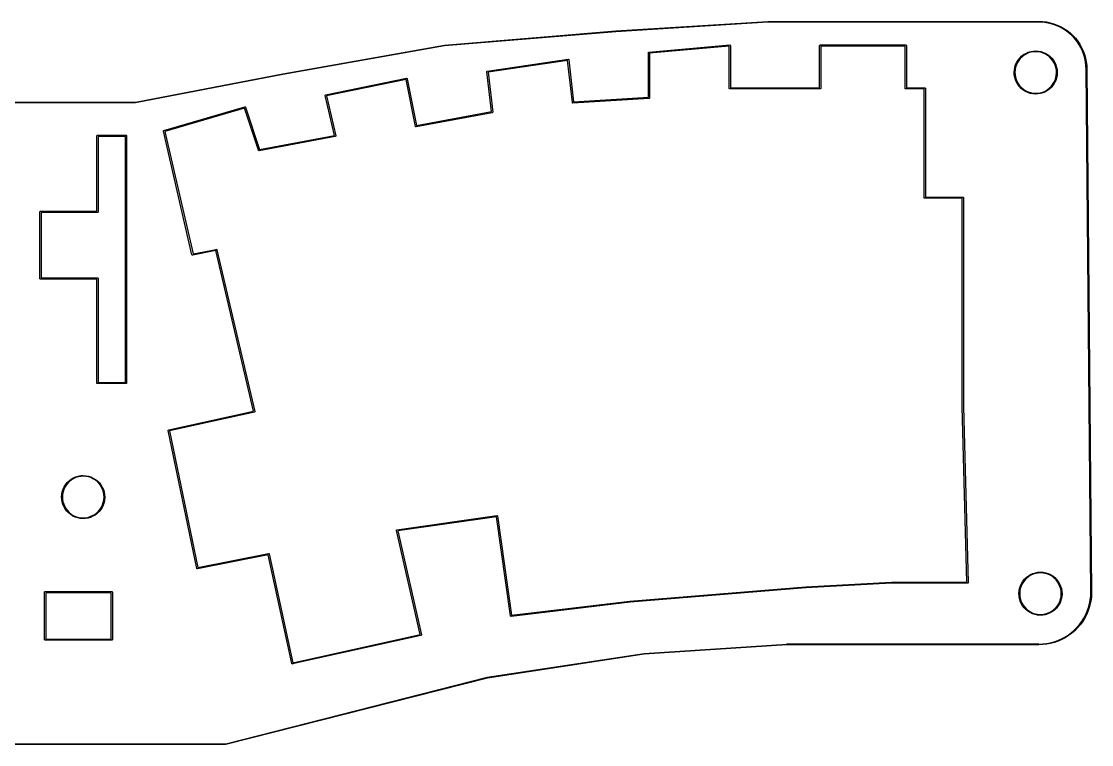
# Model space of a CAD drawing. Extents: x 11 to 266, y -108 to -18.
# Drawn here: x 131.6 to 265.6, y -108.4 to -17.8 of the extents above; entities that cross this region are included whole.
import ezdxf

# ---------------------------------------------------------------- set-up
doc = ezdxf.new("R2010")
doc.units = 0
doc.layers.add('BLACK', color=7, linetype='CONTINUOUS')

msp = doc.modelspace()

# ---------------------------------------------------------------- linework, layer by layer
at = {"layer": 'BLACK', "linetype": 'CONTINUOUS'}
for p, q in [((205.975, -19.0001), (225.025, -17.8095)), ((225.03, -17.9094), (205.982, -19.0999)), ((225.025, -17.8095), (225.027, -17.81)), ((225.027, -17.81), (225.028, -17.8094)), ((225.028, -17.8094), (258.961, -17.8094)), ((258.961, -17.9094), (225.03, -17.9094)), ((258.961, -17.8094), (259.432, -17.8279)), ((258.971, -17.9052), (258.961, -17.9094)), ((259.425, -17.923), (258.971, -17.9052)), ((259.885, -17.9776), (259.425, -17.923)), ((259.432, -17.8279), (259.9, -17.8833)), ((260.34, -18.0681), (259.885, -17.9776)), ((259.9, -17.8833), (260.363, -17.9752)), ((260.787, -18.194), (260.34, -18.0681)), ((260.363, -17.9752), (260.816, -18.1032)), ((261.222, -18.3545), (260.787, -18.194)), ((260.816, -18.1032), (261.258, -18.2663)), ((261.643, -18.5487), (261.222, -18.3545)), ((261.258, -18.2663), (261.687, -18.4637)), ((262.048, -18.7754), (261.643, -18.5487)), ((261.687, -18.4637), (262.098, -18.694)), ((262.098, -18.694), (262.49, -18.9559)), ((184.543, -20.7861), (205.974, -19.0002)), ((205.982, -19.0999), (184.553, -20.8856)), ((205.974, -19.0002), (205.975, -19.0004)), ((205.975, -19.0004), (205.975, -19.0001)), ((262.434, -19.0331), (262.048, -18.7754)), ((262.798, -19.3203), (262.434, -19.0331)), ((262.49, -18.9559), (262.86, -19.2477)), ((263.139, -19.6351), (262.798, -19.3203)), ((262.86, -19.2477), (263.206, -19.5677)), ((263.453, -19.9758), (263.139, -19.6351)), ((263.206, -19.5677), (263.526, -19.9138)), ((263.741, -20.3401), (263.453, -19.9758)), ((263.526, -19.9138), (263.818, -20.284)), ((164.298, -24.3586), (184.538, -20.7867)), ((184.553, -20.8856), (164.315, -24.457)), ((184.538, -20.7867), (184.541, -20.7872)), ((184.541, -20.7872), (184.543, -20.7861)), ((210.139, -21.6542), (220.259, -20.7612)), ((220.191, -20.9179), (210.22, -21.7976)), ((220.191, -26.1938), (220.191, -20.9179)), ((220.259, -20.7612), (220.276, -20.7627)), ((220.276, -20.7627), (220.279, -20.7621)), ((220.279, -20.7621), (220.281, -20.7631)), ((220.281, -20.7631), (220.285, -20.7635)), ((220.285, -20.7635), (220.304, -20.7764)), ((220.304, -20.7764), (220.323, -20.7877)), ((220.323, -20.7877), (220.324, -20.7909)), ((220.324, -20.7909), (220.327, -20.7929)), ((220.327, -20.7929), (220.333, -20.8147)), ((220.333, -20.8147), (220.341, -20.836)), ((220.341, -20.836), (220.341, -26.1188)), ((231.502, -20.836), (231.503, -20.8262)), ((231.502, -26.1188), (231.502, -20.836)), ((231.503, -20.8229), (231.505, -20.82)), ((231.503, -20.8262), (231.503, -20.8229)), ((231.505, -20.82), (231.506, -20.8103)), ((231.506, -20.8103), (231.519, -20.7954)), ((231.519, -20.7954), (231.529, -20.7785)), ((231.529, -20.7785), (231.535, -20.7762)), ((231.535, -20.7762), (231.539, -20.771)), ((231.539, -20.771), (231.558, -20.7676)), ((231.558, -20.7676), (231.577, -20.761)), ((231.577, -20.761), (242.292, -20.761)), ((231.652, -20.911), (231.652, -26.1938)), ((242.217, -20.911), (231.652, -20.911)), ((242.217, -26.1938), (242.217, -20.911)), ((242.292, -20.761), (242.302, -20.7627)), ((242.302, -20.7627), (242.305, -20.7621)), ((242.305, -20.7621), (242.308, -20.7638)), ((242.308, -20.7638), (242.318, -20.7655)), ((242.318, -20.7655), (242.333, -20.778)), ((242.333, -20.778), (242.35, -20.7877)), ((242.35, -20.7877), (242.352, -20.7941)), ((242.352, -20.7941), (242.357, -20.7985)), ((242.357, -20.7985), (242.361, -20.8176)), ((242.361, -20.8176), (242.367, -20.836)), ((242.367, -20.836), (242.367, -26.1188)), ((263.998, -20.7258), (263.741, -20.3401)), ((263.818, -20.284), (264.08, -20.6759)), ((264.225, -21.1305), (263.998, -20.7258)), ((264.08, -20.6759), (264.31, -21.0871)), ((264.419, -21.5517), (264.225, -21.1305)), ((264.31, -21.0871), (264.507, -21.5152)), ((189.894, -24.036), (200.014, -22.5477)), ((199.959, -22.7074), (189.988, -24.1738)), ((200.546, -27.988), (199.959, -22.7074)), ((200.014, -22.5477), (200.027, -22.548)), ((200.027, -22.548), (200.03, -22.547)), ((200.03, -22.547), (200.033, -22.5482)), ((200.033, -22.5482), (200.04, -22.5484)), ((200.04, -22.5484), (200.058, -22.5593)), ((200.058, -22.5593), (200.077, -22.5676)), ((200.077, -22.5676), (200.079, -22.5725)), ((200.079, -22.5725), (200.084, -22.5753)), ((200.084, -22.5753), (200.091, -22.595)), ((200.091, -22.595), (200.1, -22.6136)), ((200.1, -22.6136), (200.687, -27.9004)), ((210.07, -21.7289), (210.071, -21.7244)), ((210.07, -27.3139), (210.07, -21.7289)), ((210.071, -21.7224), (210.072, -21.7195)), ((210.071, -21.7244), (210.071, -21.7224)), ((210.072, -21.7195), (210.075, -21.7033)), ((210.075, -21.7033), (210.086, -21.6907)), ((210.086, -21.6907), (210.092, -21.6759)), ((210.092, -21.6759), (210.102, -21.6717)), ((210.102, -21.6717), (210.108, -21.664)), ((210.108, -21.664), (210.124, -21.6611)), ((210.124, -21.6611), (210.139, -21.6542)), ((210.22, -21.7976), (210.22, -27.3844)), ((256.185, -22.9336), (256.355, -22.657)), ((256.433, -22.7118), (256.269, -22.9786)), ((256.355, -22.657), (256.558, -22.4029)), ((256.628, -22.4666), (256.433, -22.7118)), ((256.558, -22.4029), (256.789, -22.1749)), ((256.852, -22.2467), (256.628, -22.4666)), ((256.789, -22.1749), (257.047, -21.9764)), ((257.1, -22.0552), (256.852, -22.2467)), ((257.047, -21.9764), (257.326, -21.8103)), ((257.369, -21.8949), (257.1, -22.0552)), ((257.326, -21.8103), (257.623, -21.6789)), ((257.656, -21.7681), (257.369, -21.8949)), ((257.623, -21.6789), (257.934, -21.5841)), ((257.956, -21.6767), (257.656, -21.7681)), ((257.934, -21.5841), (258.254, -21.5274)), ((258.265, -21.622), (257.956, -21.6767)), ((258.254, -21.5274), (258.578, -21.5096)), ((258.578, -21.6048), (258.265, -21.622)), ((258.578, -21.5096), (258.903, -21.5308)), ((258.891, -21.6253), (258.578, -21.6048)), ((259.199, -21.6832), (258.891, -21.6253)), ((258.903, -21.5308), (259.222, -21.5909)), ((259.498, -21.7778), (259.199, -21.6832)), ((259.222, -21.5909), (259.532, -21.6889)), ((259.783, -21.9075), (259.498, -21.7778)), ((259.532, -21.6889), (259.828, -21.8234)), ((260.051, -22.0706), (259.783, -21.9075)), ((259.828, -21.8234), (260.105, -21.9924)), ((260.297, -22.2647), (260.051, -22.0706)), ((260.105, -21.9924), (260.36, -22.1936)), ((260.518, -22.487), (260.297, -22.2647)), ((260.36, -22.1936), (260.589, -22.424)), ((260.711, -22.7342), (260.518, -22.487)), ((260.589, -22.424), (260.789, -22.6802)), ((260.872, -23.0027), (260.711, -22.7342)), ((260.789, -22.6802), (260.957, -22.9586)), ((264.58, -21.9869), (264.419, -21.5517)), ((264.507, -21.5152), (264.67, -21.9574)), ((264.706, -22.4334), (264.58, -21.9869)), ((264.67, -21.9574), (264.798, -22.4111)), ((264.796, -22.8884), (264.706, -22.4334)), ((264.798, -22.4111), (264.89, -22.8734)), ((189.83, -24.108), (189.831, -24.1048)), ((189.831, -24.1109), (189.83, -24.108)), ((189.83, -24.1189), (189.831, -24.1109)), ((190.417, -29.1095), (189.83, -24.1189)), ((189.831, -24.1048), (189.832, -24.0929)), ((189.832, -24.0929), (189.842, -24.0775)), ((189.842, -24.0775), (189.849, -24.0603)), ((189.849, -24.0603), (189.856, -24.0566)), ((189.856, -24.0566), (189.86, -24.05)), ((189.86, -24.05), (189.878, -24.0447)), ((189.878, -24.0447), (189.894, -24.036)), ((255.864, -24.1812), (255.887, -23.8571)), ((255.887, -23.8571), (255.949, -23.5381)), ((255.949, -23.5381), (256.049, -23.2287)), ((255.982, -23.8695), (255.96, -24.1822)), ((256.041, -23.5617), (255.982, -23.8695)), ((256.137, -23.2633), (256.041, -23.5617)), ((256.049, -23.2287), (256.185, -22.9336)), ((256.269, -22.9786), (256.137, -23.2633)), ((261.001, -23.2888), (260.872, -23.0027)), ((260.957, -22.9586), (261.09, -23.2551)), ((261.094, -23.5882), (261.001, -23.2888)), ((261.09, -23.2551), (261.186, -23.5655)), ((261.15, -23.8966), (261.094, -23.5882)), ((261.169, -24.2095), (261.15, -23.8966)), ((261.186, -23.5655), (261.245, -23.8852)), ((261.245, -23.8852), (261.264, -24.2095)), ((264.851, -23.349), (264.796, -22.8884)), ((264.868, -23.8024), (264.851, -23.349)), ((264.864, -23.8125), (264.868, -23.8024)), ((264.864, -23.8127), (264.864, -23.8125)), ((264.864, -23.813), (264.864, -23.8127)), ((265.46, -89.2974), (264.864, -23.813)), ((264.89, -22.8734), (264.946, -23.3415)), ((264.946, -23.3415), (264.964, -23.8125)), ((264.964, -23.8125), (264.964, -23.8125)), ((264.964, -23.8125), (265.56, -89.2965)), ((145.847, -27.9297), (164.297, -24.3587)), ((164.315, -24.457), (145.861, -28.0288)), ((164.297, -24.3588), (164.298, -24.3586)), ((164.297, -24.3587), (164.297, -24.3588)), ((169.649, -27.0133), (179.769, -24.9297)), ((179.726, -25.0918), (169.755, -27.1446)), ((180.902, -30.971), (179.726, -25.0918)), ((179.769, -24.9297), (179.78, -24.9294)), ((179.78, -24.9294), (179.783, -24.9282)), ((179.783, -24.9282), (179.786, -24.9292)), ((179.786, -24.9292), (179.795, -24.9289)), ((179.795, -24.9289), (179.813, -24.9383)), ((179.813, -24.9383), (179.831, -24.9446)), ((179.831, -24.9446), (179.835, -24.9502)), ((179.835, -24.9502), (179.841, -24.9533)), ((179.841, -24.9533), (179.848, -24.9716)), ((179.848, -24.9716), (179.858, -24.9884)), ((179.858, -24.9884), (181.034, -30.8689)), ((189.988, -24.1738), (190.575, -29.1616)), ((255.864, -24.1822), (255.864, -24.1812)), ((255.88, -24.5058), (255.864, -24.1822)), ((255.935, -24.8261), (255.88, -24.5058)), ((256.029, -25.1374), (255.935, -24.8261)), ((255.96, -24.1822), (255.975, -24.4954)), ((255.975, -24.4954), (256.028, -24.8043)), ((256.028, -24.8043), (256.118, -25.1047)), ((256.158, -25.4353), (256.029, -25.1374)), ((256.118, -25.1047), (256.243, -25.3921)), ((256.323, -25.7154), (256.158, -25.4353)), ((256.243, -25.3921), (256.402, -25.6623)), ((260.847, -25.4644), (260.981, -25.1811)), ((261.069, -25.2166), (260.93, -25.5103)), ((260.981, -25.1811), (261.08, -24.8837)), ((261.172, -24.9083), (261.069, -25.2166)), ((261.08, -24.8837), (261.143, -24.5765)), ((261.143, -24.5765), (261.168, -24.2641)), ((261.168, -24.2641), (261.169, -24.2095)), ((261.237, -24.59), (261.172, -24.9083)), ((261.264, -24.2661), (261.237, -24.59)), ((261.264, -24.2095), (261.264, -24.2661)), ((220.197, -26.2121), (220.191, -26.1938)), ((220.201, -26.2313), (220.197, -26.2121)), ((220.206, -26.2356), (220.201, -26.2313)), ((220.208, -26.242), (220.206, -26.2356)), ((220.225, -26.2517), (220.208, -26.242)), ((220.24, -26.2642), (220.225, -26.2517)), ((220.25, -26.266), (220.24, -26.2642)), ((220.253, -26.2676), (220.25, -26.266)), ((220.256, -26.2671), (220.253, -26.2676)), ((220.266, -26.2688), (220.256, -26.2671)), ((231.577, -26.2688), (220.266, -26.2688)), ((220.341, -26.1188), (231.502, -26.1188)), ((231.595, -26.2621), (231.577, -26.2688)), ((231.614, -26.2587), (231.595, -26.2621)), ((231.619, -26.2535), (231.614, -26.2587)), ((231.625, -26.2512), (231.619, -26.2535)), ((231.635, -26.2344), (231.625, -26.2512)), ((231.647, -26.2194), (231.635, -26.2344)), ((231.649, -26.2097), (231.647, -26.2194)), ((231.651, -26.2068), (231.649, -26.2097)), ((231.652, -26.1938), (231.65, -26.2035)), ((231.65, -26.2035), (231.651, -26.2068)), ((242.224, -26.2121), (242.217, -26.1938)), ((242.227, -26.2313), (242.224, -26.2121)), ((242.233, -26.2356), (242.227, -26.2313)), ((242.235, -26.242), (242.233, -26.2356)), ((242.252, -26.2517), (242.235, -26.242)), ((242.267, -26.2642), (242.252, -26.2517)), ((242.276, -26.266), (242.267, -26.2642)), ((242.279, -26.2676), (242.276, -26.266)), ((242.283, -26.2671), (242.279, -26.2676)), ((242.292, -26.2688), (242.283, -26.2671)), ((244.599, -26.2688), (242.292, -26.2688)), ((242.367, -26.1188), (244.674, -26.1188)), ((244.599, -39.886), (244.599, -26.2688)), ((244.674, -26.1188), (244.683, -26.1205)), ((244.683, -26.1205), (244.687, -26.1199)), ((244.687, -26.1199), (244.69, -26.1216)), ((244.69, -26.1216), (244.699, -26.1233)), ((244.699, -26.1233), (244.714, -26.1358)), ((244.714, -26.1358), (244.731, -26.1456)), ((244.731, -26.1456), (244.733, -26.1519)), ((244.733, -26.1519), (244.739, -26.1563)), ((244.739, -26.1563), (244.742, -26.1755)), ((244.742, -26.1755), (244.749, -26.1938)), ((244.749, -26.1938), (244.749, -39.811)), ((256.52, -25.9738), (256.323, -25.7154)), ((256.402, -25.6623), (256.592, -25.9115)), ((256.747, -26.2065), (256.52, -25.9738)), ((256.592, -25.9115), (256.811, -26.1361)), ((257, -26.4104), (256.747, -26.2065)), ((256.811, -26.1361), (257.055, -26.3327)), ((257.276, -26.5823), (257, -26.4104)), ((257.055, -26.3327), (257.321, -26.4986)), ((257.57, -26.7199), (257.276, -26.5823)), ((257.321, -26.4986), (257.605, -26.6314)), ((257.879, -26.8211), (257.57, -26.7199)), ((257.605, -26.6314), (257.903, -26.729)), ((257.903, -26.729), (258.211, -26.7902)), ((258.211, -26.7902), (258.523, -26.814)), ((258.836, -26.8), (259.146, -26.7485)), ((259.146, -26.7485), (259.446, -26.6603)), ((259.479, -26.7499), (259.167, -26.8414)), ((259.446, -26.6603), (259.735, -26.5365)), ((259.777, -26.6216), (259.479, -26.7499)), ((259.735, -26.5365), (260.006, -26.3791)), ((260.058, -26.4584), (259.777, -26.6216)), ((260.006, -26.3791), (260.256, -26.1902)), ((260.318, -26.2626), (260.058, -26.4584)), ((260.256, -26.1902), (260.482, -25.9726)), ((260.552, -26.0371), (260.318, -26.2626)), ((260.482, -25.9726), (260.679, -25.7295)), ((260.757, -25.7851), (260.552, -26.0371)), ((260.679, -25.7295), (260.847, -25.4644)), ((260.93, -25.5103), (260.757, -25.7851)), ((145.852, -28.0297), (123.23, -28.0297)), ((123.235, -27.9297), (145.847, -27.9297)), ((145.856, -28.0278), (145.852, -28.0297)), ((145.861, -28.0288), (145.856, -28.0278)), ((169.589, -27.0889), (169.59, -27.086)), ((169.591, -27.0922), (169.589, -27.0889)), ((169.59, -27.0779), (169.599, -27.0596)), ((169.59, -27.086), (169.59, -27.0779)), ((169.591, -27.1039), (169.591, -27.0922)), ((170.764, -32.0877), (169.591, -27.1039)), ((169.599, -27.0596), (169.605, -27.0402)), ((169.605, -27.0402), (169.61, -27.0372)), ((169.61, -27.0372), (169.613, -27.0321)), ((169.613, -27.0321), (169.632, -27.024)), ((169.632, -27.024), (169.649, -27.0133)), ((169.755, -27.1446), (170.928, -32.1297)), ((200.554, -28.0039), (200.546, -27.988)), ((200.558, -28.0212), (200.554, -28.0039)), ((200.565, -28.0263), (200.558, -28.0212)), ((200.569, -28.034), (200.565, -28.0263)), ((200.585, -28.0411), (200.569, -28.034)), ((200.599, -28.0517), (200.585, -28.0411)), ((200.612, -28.0531), (200.599, -28.0517)), ((200.616, -28.0546), (200.612, -28.0531)), ((200.618, -28.0538), (200.616, -28.0546)), ((200.625, -28.0546), (200.618, -28.0538)), ((210.15, -27.4593), (200.625, -28.0546)), ((200.687, -27.9004), (210.07, -27.3139)), ((210.166, -27.4523), (210.15, -27.4593)), ((210.183, -27.4493), (210.166, -27.4523)), ((210.189, -27.4424), (210.183, -27.4493)), ((210.197, -27.4387), (210.189, -27.4424)), ((210.205, -27.4233), (210.197, -27.4387)), ((210.216, -27.41), (210.205, -27.4233)), ((210.218, -27.3959), (210.216, -27.41)), ((210.22, -27.3928), (210.218, -27.3959)), ((210.22, -27.3844), (210.219, -27.3904)), ((210.219, -27.3904), (210.22, -27.3928)), ((258.198, -26.8845), (257.879, -26.8211)), ((258.522, -26.9092), (258.198, -26.8845)), ((258.846, -26.8947), (258.522, -26.9092)), ((258.523, -26.814), (258.836, -26.8)), ((259.167, -26.8414), (258.846, -26.8947)), ((149.402, -31.4796), (159.523, -28.5031)), ((159.496, -28.6674), (149.513, -31.6036)), ((161.259, -33.9566), (159.496, -28.6674)), ((159.523, -28.5031), (159.53, -28.5022)), ((159.53, -28.5022), (159.533, -28.5008)), ((159.533, -28.5008), (159.536, -28.5015)), ((159.536, -28.5015), (159.549, -28.5002)), ((159.549, -28.5002), (159.565, -28.5075)), ((159.565, -28.5075), (159.583, -28.5111)), ((159.583, -28.5111), (159.588, -28.5175)), ((159.588, -28.5175), (159.596, -28.5207)), ((159.596, -28.5207), (159.604, -28.537)), ((159.604, -28.537), (159.615, -28.5513)), ((159.615, -28.5513), (161.38, -33.8471)), ((190.514, -29.2441), (180.989, -31.03)), ((181.034, -30.8689), (190.417, -29.1095)), ((190.529, -29.2354), (190.514, -29.2441)), ((190.545, -29.2305), (190.529, -29.2354)), ((190.55, -29.2227), (190.545, -29.2305)), ((190.558, -29.2179), (190.55, -29.2227)), ((190.564, -29.2018), (190.558, -29.2179)), ((190.573, -29.1876), (190.564, -29.2018)), ((190.574, -29.1728), (190.573, -29.1876)), ((190.575, -29.1616), (190.574, -29.1673)), ((190.574, -29.1673), (190.575, -29.1695)), ((190.575, -29.1695), (190.574, -29.1728)), ((141.014, -32.1469), (141.016, -32.1372)), ((141.014, -41.5969), (141.014, -32.1469)), ((141.015, -32.1339), (141.017, -32.131)), ((141.016, -32.1372), (141.015, -32.1339)), ((141.017, -32.131), (141.019, -32.1212)), ((141.019, -32.1212), (141.031, -32.1063)), ((141.031, -32.1063), (141.041, -32.0894)), ((141.041, -32.0894), (141.047, -32.0871)), ((141.047, -32.0871), (141.052, -32.0819)), ((141.052, -32.0819), (141.071, -32.0786)), ((141.071, -32.0786), (141.089, -32.0719)), ((141.089, -32.0719), (144.661, -32.0719)), ((144.661, -32.0719), (144.671, -32.0736)), ((144.671, -32.0736), (144.674, -32.073)), ((144.674, -32.073), (144.677, -32.0747)), ((144.677, -32.0747), (144.687, -32.0764)), ((144.687, -32.0764), (144.702, -32.089)), ((144.702, -32.089), (144.719, -32.0987)), ((144.719, -32.0987), (144.721, -32.1051)), ((144.721, -32.1051), (144.726, -32.1094)), ((144.726, -32.1094), (144.729, -32.1286)), ((144.729, -32.1286), (144.736, -32.1469)), ((144.736, -32.1469), (144.736, -63.1032)), ((149.349, -31.5424), (149.357, -31.527)), ((149.35, -31.5565), (149.349, -31.5424)), ((149.349, -31.5599), (149.35, -31.5565)), ((149.35, -31.5622), (149.349, -31.5599)), ((149.35, -31.5685), (149.35, -31.5622)), ((152.922, -47.0466), (149.35, -31.5685)), ((149.357, -31.527), (149.361, -31.5101)), ((149.361, -31.5101), (149.368, -31.5047)), ((149.368, -31.5047), (149.372, -31.4967)), ((149.372, -31.4967), (149.388, -31.4899)), ((149.388, -31.4899), (149.402, -31.4796)), ((149.513, -31.6036), (153.052, -46.9419)), ((161.38, -33.8471), (170.764, -32.0877)), ((170.929, -32.1557), (170.92, -32.1746)), ((170.928, -32.1297), (170.929, -32.1428)), ((170.929, -32.1428), (170.93, -32.1461)), ((170.93, -32.1461), (170.929, -32.1487)), ((170.929, -32.1487), (170.929, -32.1557)), ((180.912, -30.9873), (180.902, -30.971)), ((180.918, -31.0051), (180.912, -30.9873)), ((180.925, -31.0086), (180.918, -31.0051)), ((180.928, -31.0148), (180.925, -31.0086)), ((180.946, -31.0209), (180.928, -31.0148)), ((180.963, -31.0303), (180.946, -31.0209)), ((180.974, -31.0302), (180.963, -31.0303)), ((180.977, -31.0313), (180.974, -31.0302)), ((180.98, -31.0301), (180.977, -31.0313)), ((180.989, -31.03), (180.98, -31.0301)), ((141.164, -32.2219), (141.164, -41.6719)), ((144.586, -32.2219), (141.164, -32.2219)), ((144.586, -63.0282), (144.586, -32.2219)), ((170.869, -32.2206), (161.344, -34.0066)), ((170.887, -32.2099), (170.869, -32.2206)), ((170.906, -32.2015), (170.887, -32.2099)), ((170.908, -32.197), (170.906, -32.2015)), ((170.913, -32.1945), (170.908, -32.197)), ((170.92, -32.1746), (170.913, -32.1945)), ((161.268, -33.968), (161.259, -33.9566)), ((161.273, -33.9817), (161.268, -33.968)), ((161.283, -33.9875), (161.273, -33.9817)), ((161.291, -33.9967), (161.283, -33.9875)), ((161.305, -33.9997), (161.291, -33.9967)), ((161.318, -34.0068), (161.305, -33.9997)), ((161.339, -34.0066), (161.318, -34.0068)), ((161.341, -34.007), (161.339, -34.0066)), ((161.342, -34.0066), (161.341, -34.007)), ((161.344, -34.0066), (161.342, -34.0066)), ((244.605, -39.9043), (244.599, -39.886)), ((244.609, -39.9235), (244.605, -39.9043)), ((244.614, -39.9278), (244.609, -39.9235)), ((244.616, -39.9342), (244.614, -39.9278)), ((244.633, -39.9439), (244.616, -39.9342)), ((244.648, -39.9564), (244.633, -39.9439)), ((244.658, -39.9582), (244.648, -39.9564)), ((244.661, -39.9598), (244.658, -39.9582)), ((244.664, -39.9593), (244.661, -39.9598)), ((244.674, -39.961), (244.664, -39.9593)), ((249.361, -39.961), (244.674, -39.961)), ((244.749, -39.811), (249.436, -39.811)), ((249.361, -66.0797), (249.361, -39.961)), ((249.436, -39.811), (249.446, -39.8127)), ((249.446, -39.8127), (249.449, -39.8121)), ((249.449, -39.8121), (249.452, -39.8138)), ((249.452, -39.8138), (249.462, -39.8155)), ((249.462, -39.8155), (249.477, -39.828)), ((249.477, -39.828), (249.494, -39.8378)), ((249.494, -39.8378), (249.496, -39.8441)), ((249.496, -39.8441), (249.501, -39.8485)), ((249.501, -39.8485), (249.504, -39.8677)), ((249.504, -39.8677), (249.511, -39.886)), ((249.511, -39.886), (249.511, -66.0787)), ((133.87, -41.6719), (133.872, -41.6622)), ((133.87, -50.0063), (133.87, -41.6719)), ((133.872, -41.6589), (133.873, -41.656)), ((133.872, -41.6622), (133.872, -41.6589)), ((133.873, -41.656), (133.875, -41.6463)), ((133.875, -41.6463), (133.887, -41.6313)), ((133.887, -41.6313), (133.897, -41.6145)), ((133.897, -41.6145), (133.904, -41.6121)), ((133.904, -41.6121), (133.908, -41.607)), ((133.908, -41.607), (133.927, -41.6036)), ((133.927, -41.6036), (133.945, -41.5969)), ((133.945, -41.5969), (141.014, -41.5969)), ((141.089, -41.7469), (134.02, -41.7469)), ((134.02, -41.7469), (134.02, -49.9313)), ((141.107, -41.7402), (141.089, -41.7469)), ((141.127, -41.7369), (141.107, -41.7402)), ((141.131, -41.7317), (141.127, -41.7369)), ((141.137, -41.7294), (141.131, -41.7317)), ((141.147, -41.7125), (141.137, -41.7294)), ((141.16, -41.6976), (141.147, -41.7125)), ((141.161, -41.6878), (141.16, -41.6976)), ((141.163, -41.6849), (141.161, -41.6878)), ((141.164, -41.6719), (141.162, -41.6817)), ((141.162, -41.6817), (141.163, -41.6849)), ((155.916, -46.5222), (153.01, -47.1033)), ((153.052, -46.9419), (155.957, -46.3609)), ((160.644, -66.6183), (155.916, -46.5222)), ((155.957, -46.3609), (155.965, -46.3607)), ((155.965, -46.3607), (155.968, -46.3595)), ((155.968, -46.3595), (155.971, -46.3606)), ((155.971, -46.3606), (155.983, -46.3603)), ((155.983, -46.3603), (155.999, -46.3691)), ((155.999, -46.3691), (156.017, -46.3743)), ((156.017, -46.3743), (156.021, -46.381)), ((156.021, -46.381), (156.028, -46.3849)), ((156.028, -46.3849), (156.035, -46.4019)), ((156.035, -46.4019), (156.045, -46.4172)), ((156.045, -46.4172), (160.808, -66.6579)), ((152.932, -47.0621), (152.922, -47.0466)), ((152.939, -47.0792), (152.932, -47.0621)), ((152.946, -47.083), (152.939, -47.0792)), ((152.95, -47.0896), (152.946, -47.083)), ((152.968, -47.095), (152.95, -47.0896)), ((152.984, -47.1039), (152.968, -47.095)), ((152.996, -47.1036), (152.984, -47.1039)), ((152.999, -47.1046), (152.996, -47.1036)), ((153.002, -47.1035), (152.999, -47.1046)), ((153.01, -47.1033), (153.002, -47.1035)), ((133.877, -50.0246), (133.87, -50.0063)), ((133.88, -50.0438), (133.877, -50.0246)), ((133.886, -50.0481), (133.88, -50.0438)), ((133.888, -50.0545), (133.886, -50.0481)), ((133.905, -50.0642), (133.888, -50.0545)), ((133.92, -50.0768), (133.905, -50.0642)), ((133.93, -50.0785), (133.92, -50.0768)), ((133.932, -50.0802), (133.93, -50.0785)), ((133.936, -50.0796), (133.932, -50.0802)), ((133.945, -50.0813), (133.936, -50.0796)), ((141.014, -50.0813), (133.945, -50.0813)), ((134.02, -49.9313), (141.089, -49.9313)), ((141.014, -63.1032), (141.014, -50.0813)), ((141.089, -49.9313), (141.099, -49.933)), ((141.099, -49.933), (141.102, -49.9324)), ((141.102, -49.9324), (141.105, -49.9341)), ((141.105, -49.9341), (141.115, -49.9358)), ((141.115, -49.9358), (141.13, -49.9483)), ((141.13, -49.9483), (141.147, -49.9581)), ((141.147, -49.9581), (141.149, -49.9644)), ((141.149, -49.9644), (141.154, -49.9688)), ((141.154, -49.9688), (141.158, -49.988)), ((141.158, -49.988), (141.164, -50.0063)), ((141.164, -50.0063), (141.164, -63.0282)), ((141.021, -63.1215), (141.014, -63.1032)), ((141.024, -63.1407), (141.021, -63.1215)), ((141.029, -63.145), (141.024, -63.1407)), ((141.032, -63.1514), (141.029, -63.145)), ((141.049, -63.1611), (141.032, -63.1514)), ((141.064, -63.1737), (141.049, -63.1611)), ((141.073, -63.1754), (141.064, -63.1737)), ((141.076, -63.177), (141.073, -63.1754)), ((141.079, -63.1765), (141.076, -63.177)), ((141.089, -63.1782), (141.079, -63.1765)), ((144.661, -63.1782), (141.089, -63.1782)), ((141.164, -63.0282), (144.586, -63.0282)), ((144.679, -63.1715), (144.661, -63.1782)), ((144.699, -63.1681), (144.679, -63.1715)), ((144.703, -63.1629), (144.699, -63.1681)), ((144.709, -63.1606), (144.703, -63.1629)), ((144.719, -63.1438), (144.709, -63.1606)), ((144.732, -63.1288), (144.719, -63.1438)), ((144.733, -63.1191), (144.732, -63.1288)), ((144.735, -63.1162), (144.733, -63.1191)), ((144.736, -63.1032), (144.734, -63.1129)), ((144.734, -63.1129), (144.735, -63.1162)), ((150.003, -68.9831), (160.644, -66.6183)), ((160.751, -66.7483), (150.107, -69.1135)), ((160.768, -66.7376), (160.751, -66.7483)), ((160.786, -66.7297), (160.768, -66.7376)), ((160.789, -66.7241), (160.786, -66.7297)), ((160.794, -66.7207), (160.789, -66.7241)), ((160.8, -66.7017), (160.794, -66.7207)), ((160.809, -66.6839), (160.8, -66.7017)), ((160.808, -66.6579), (160.808, -66.6686)), ((160.808, -66.6686), (160.809, -66.6717)), ((160.809, -66.6717), (160.808, -66.6748)), ((160.808, -66.6748), (160.809, -66.6839)), ((249.361, -66.0804), (249.361, -66.0797)), ((249.361, -66.0818), (249.361, -66.0804)), ((249.954, -88.0313), (249.361, -66.0818)), ((249.511, -66.0787), (250.106, -88.1043)), ((149.944, -69.0596), (149.945, -69.0563)), ((149.945, -69.0626), (149.944, -69.0596)), ((149.945, -69.0455), (149.954, -69.0288)), ((149.945, -69.0563), (149.945, -69.0455)), ((149.945, -69.0715), (149.945, -69.0626)), ((153.517, -86.3356), (149.945, -69.0715)), ((149.954, -69.0288), (149.959, -69.0107)), ((149.959, -69.0107), (149.966, -69.0067)), ((149.966, -69.0067), (149.969, -69.0003)), ((149.969, -69.0003), (149.987, -68.9933)), ((149.987, -68.9933), (150.003, -68.9831)), ((150.107, -69.1135), (153.649, -86.2322)), ((137.786, -75.1576), (138.065, -74.9914)), ((138.065, -74.9914), (138.362, -74.86)), ((138.395, -74.9493), (138.109, -75.0761)), ((138.362, -74.86), (138.673, -74.7653)), ((138.695, -74.8579), (138.395, -74.9493)), ((138.673, -74.7653), (138.993, -74.7086)), ((139.004, -74.8032), (138.695, -74.8579)), ((138.993, -74.7086), (139.317, -74.6907)), ((139.317, -74.786), (139.004, -74.8032)), ((139.317, -74.6907), (139.642, -74.712)), ((139.63, -74.8065), (139.317, -74.786)), ((139.938, -74.8644), (139.63, -74.8065)), ((139.642, -74.712), (139.961, -74.772)), ((140.237, -74.9589), (139.938, -74.8644)), ((139.961, -74.772), (140.271, -74.87)), ((140.522, -75.0887), (140.237, -74.9589)), ((140.271, -74.87), (140.567, -75.0045)), ((140.567, -75.0045), (140.844, -75.1736)), ((136.788, -76.4099), (136.924, -76.1148)), ((137.008, -76.1598), (136.876, -76.4445)), ((136.924, -76.1148), (137.094, -75.8382)), ((137.172, -75.8929), (137.008, -76.1598)), ((137.094, -75.8382), (137.297, -75.584)), ((137.368, -75.6478), (137.172, -75.8929)), ((137.297, -75.584), (137.528, -75.3561)), ((137.591, -75.4278), (137.368, -75.6478)), ((137.528, -75.3561), (137.786, -75.1576)), ((137.839, -75.2364), (137.591, -75.4278)), ((138.109, -75.0761), (137.839, -75.2364)), ((140.79, -75.2518), (140.522, -75.0887)), ((141.036, -75.4459), (140.79, -75.2518)), ((140.844, -75.1736), (141.099, -75.3748)), ((141.257, -75.6681), (141.036, -75.4459)), ((141.099, -75.3748), (141.329, -75.6051)), ((141.45, -75.9153), (141.257, -75.6681)), ((141.329, -75.6051), (141.528, -75.8614)), ((141.612, -76.1839), (141.45, -75.9153)), ((141.528, -75.8614), (141.696, -76.1398)), ((141.74, -76.47), (141.612, -76.1839)), ((141.696, -76.1398), (141.829, -76.4363)), ((136.603, -77.3624), (136.626, -77.0383)), ((136.603, -77.3634), (136.603, -77.3624)), ((136.62, -77.687), (136.603, -77.3634)), ((136.675, -78.0072), (136.62, -77.687)), ((136.626, -77.0383), (136.688, -76.7192)), ((136.688, -76.7192), (136.788, -76.4099)), ((136.721, -77.0507), (136.699, -77.3634)), ((136.699, -77.3634), (136.714, -77.6765)), ((136.714, -77.6765), (136.767, -77.9855)), ((136.78, -76.7429), (136.721, -77.0507)), ((136.876, -76.4445), (136.78, -76.7429)), ((141.833, -76.7694), (141.74, -76.47)), ((141.829, -76.4363), (141.925, -76.7467)), ((141.889, -77.0778), (141.833, -76.7694)), ((141.882, -77.7577), (141.907, -77.4452)), ((141.908, -77.3907), (141.889, -77.0778)), ((141.907, -77.4452), (141.908, -77.3907)), ((141.925, -76.7467), (141.984, -77.0663)), ((142.003, -77.4472), (141.976, -77.7711)), ((141.984, -77.0663), (142.003, -77.3907)), ((142.003, -77.3907), (142.003, -77.4472)), ((136.768, -78.3186), (136.675, -78.0072)), ((136.767, -77.9855), (136.857, -78.2858)), ((136.898, -78.6165), (136.768, -78.3186)), ((136.857, -78.2858), (136.982, -78.5732)), ((137.062, -78.8966), (136.898, -78.6165)), ((136.982, -78.5732), (137.141, -78.8435)), ((137.259, -79.1549), (137.062, -78.8966)), ((137.141, -78.8435), (137.331, -79.0927)), ((141.221, -79.1538), (141.419, -78.9107)), ((141.496, -78.9663), (141.291, -79.2183)), ((141.419, -78.9107), (141.586, -78.6455)), ((141.669, -78.6914), (141.496, -78.9663)), ((141.586, -78.6455), (141.72, -78.3622)), ((141.808, -78.3978), (141.669, -78.6914)), ((141.72, -78.3622), (141.819, -78.0648)), ((141.911, -78.0895), (141.808, -78.3978)), ((141.819, -78.0648), (141.882, -77.7577)), ((141.976, -77.7711), (141.911, -78.0895)), ((137.486, -79.3877), (137.259, -79.1549)), ((137.331, -79.0927), (137.55, -79.3172)), ((137.739, -79.5915), (137.486, -79.3877)), ((137.55, -79.3172), (137.794, -79.5139)), ((138.015, -79.7635), (137.739, -79.5915)), ((137.794, -79.5139), (138.06, -79.6798)), ((138.309, -79.9011), (138.015, -79.7635)), ((138.06, -79.6798), (138.344, -79.8125)), ((138.618, -80.0023), (138.309, -79.9011)), ((138.344, -79.8125), (138.642, -79.9102)), ((138.937, -80.0657), (138.618, -80.0023)), ((138.642, -79.9102), (138.95, -79.9713)), ((139.261, -80.0904), (138.937, -80.0657)), ((138.95, -79.9713), (139.262, -79.9951)), ((139.585, -80.0759), (139.261, -80.0904)), ((139.262, -79.9951), (139.576, -79.9812)), ((139.576, -79.9812), (139.885, -79.9297)), ((139.906, -80.0225), (139.585, -80.0759)), ((139.885, -79.9297), (140.186, -79.8415)), ((140.218, -79.9311), (139.906, -80.0225)), ((140.186, -79.8415), (140.474, -79.7177)), ((140.516, -79.8028), (140.218, -79.9311)), ((140.474, -79.7177), (140.745, -79.5602)), ((140.797, -79.6396), (140.516, -79.8028)), ((140.745, -79.5602), (140.995, -79.3714)), ((141.057, -79.4438), (140.797, -79.6396)), ((140.995, -79.3714), (141.221, -79.1538)), ((141.291, -79.2183), (141.057, -79.4438)), ((178.583, -81.4836), (191.085, -79.6977)), ((191.032, -79.8568), (178.685, -81.6206)), ((192.807, -92.2841), (191.032, -79.8568)), ((191.085, -79.6977), (191.095, -79.698)), ((191.095, -79.698), (191.098, -79.697)), ((191.098, -79.697), (191.101, -79.6982)), ((191.101, -79.6982), (191.111, -79.6985)), ((191.111, -79.6985), (191.127, -79.7088)), ((191.127, -79.7088), (191.146, -79.7161)), ((191.146, -79.7161), (191.149, -79.7221)), ((191.149, -79.7221), (191.154, -79.7256)), ((191.154, -79.7256), (191.161, -79.7442)), ((191.161, -79.7442), (191.17, -79.7613)), ((191.17, -79.7613), (192.945, -92.1903)), ((178.519, -81.5485), (178.53, -81.5286)), ((178.52, -81.5535), (178.519, -81.5485)), ((178.519, -81.5554), (178.52, -81.5535)), ((178.52, -81.5586), (178.519, -81.5554)), ((178.521, -81.5745), (178.52, -81.5586)), ((181.481, -94.5979), (178.521, -81.5745)), ((178.53, -81.5286), (178.538, -81.5078)), ((178.538, -81.5078), (178.541, -81.5061)), ((178.541, -81.5061), (178.543, -81.5029)), ((178.543, -81.5029), (178.564, -81.4942)), ((178.564, -81.4942), (178.583, -81.4836)), ((178.685, -81.6206), (181.644, -94.6381)), ((162.463, -84.6225), (153.605, -86.3939)), ((153.649, -86.2322), (162.506, -84.4609)), ((165.424, -98.2426), (162.463, -84.6225)), ((162.506, -84.4609), (162.515, -84.4607)), ((162.515, -84.4607), (162.517, -84.4595)), ((162.517, -84.4595), (162.521, -84.4606)), ((162.521, -84.4606), (162.532, -84.4603)), ((162.532, -84.4603), (162.548, -84.4694)), ((162.548, -84.4694), (162.566, -84.4751)), ((162.566, -84.4751), (162.57, -84.4814)), ((162.57, -84.4814), (162.577, -84.4849)), ((162.577, -84.4849), (162.584, -84.5025)), ((162.584, -84.5025), (162.594, -84.5185)), ((162.594, -84.5185), (165.554, -98.1371)), ((153.527, -86.352), (153.517, -86.3356)), ((153.534, -86.3699), (153.527, -86.352)), ((153.541, -86.3733), (153.534, -86.3699)), ((153.544, -86.3792), (153.541, -86.3733)), ((153.563, -86.3853), (153.544, -86.3792)), ((153.579, -86.3945), (153.563, -86.3853)), ((153.59, -86.3943), (153.579, -86.3945)), ((153.593, -86.3954), (153.59, -86.3943)), ((153.596, -86.3941), (153.593, -86.3954)), ((153.605, -86.3939), (153.596, -86.3941)), ((257.642, -87.2618), (257.921, -87.0957)), ((257.921, -87.0957), (258.218, -86.9643)), ((258.251, -87.0536), (257.964, -87.1803)), ((258.218, -86.9643), (258.529, -86.8696)), ((258.551, -86.9622), (258.251, -87.0536)), ((258.529, -86.8696), (258.849, -86.8128)), ((258.86, -86.9075), (258.551, -86.9622)), ((258.849, -86.8128), (259.173, -86.795)), ((259.173, -86.8902), (258.86, -86.9075)), ((259.173, -86.795), (259.498, -86.8162)), ((259.486, -86.9107), (259.173, -86.8902)), ((259.794, -86.9687), (259.486, -86.9107)), ((259.498, -86.8162), (259.817, -86.8763)), ((260.093, -87.0632), (259.794, -86.9687)), ((259.817, -86.8763), (260.127, -86.9743)), ((260.378, -87.193), (260.093, -87.0632)), ((260.127, -86.9743), (260.423, -87.1088)), ((229.787, -88.6268), (240.502, -88.0314)), ((240.509, -88.1813), (229.796, -88.7765)), ((240.502, -88.0314), (240.505, -88.0318)), ((240.505, -88.0318), (240.506, -88.0313)), ((240.506, -88.0313), (249.954, -88.0313)), ((250.031, -88.1813), (240.509, -88.1813)), ((250.051, -88.1743), (250.031, -88.1813)), ((250.071, -88.1702), (250.051, -88.1743)), ((250.074, -88.1657), (250.071, -88.1702)), ((250.08, -88.1638), (250.074, -88.1657)), ((250.09, -88.1461), (250.08, -88.1638)), ((250.103, -88.1301), (250.09, -88.1461)), ((250.104, -88.122), (250.103, -88.1301)), ((250.105, -88.1193), (250.104, -88.122)), ((250.106, -88.1043), (250.105, -88.1159)), ((250.105, -88.1159), (250.105, -88.1193)), ((256.644, -88.5142), (256.78, -88.2191)), ((256.864, -88.2641), (256.732, -88.5488)), ((256.78, -88.2191), (256.95, -87.9424)), ((257.028, -87.9972), (256.864, -88.2641)), ((256.95, -87.9424), (257.153, -87.6883)), ((257.223, -87.752), (257.028, -87.9972)), ((257.153, -87.6883), (257.384, -87.4603)), ((257.447, -87.5321), (257.223, -87.752)), ((257.384, -87.4603), (257.642, -87.2618)), ((257.695, -87.3406), (257.447, -87.5321)), ((257.964, -87.1803), (257.695, -87.3406)), ((260.646, -87.3561), (260.378, -87.193)), ((260.423, -87.1088), (260.7, -87.2778)), ((260.892, -87.5501), (260.646, -87.3561)), ((260.7, -87.2778), (260.955, -87.479)), ((261.113, -87.7724), (260.892, -87.5501)), ((260.955, -87.479), (261.184, -87.7094)), ((261.306, -88.0196), (261.113, -87.7724)), ((261.184, -87.7094), (261.384, -87.9657)), ((261.467, -88.2882), (261.306, -88.0196)), ((261.384, -87.9657), (261.552, -88.2441)), ((261.596, -88.5742), (261.467, -88.2882)), ((261.552, -88.2441), (261.685, -88.5406)), ((134.466, -89.2969), (134.467, -89.2872)), ((134.466, -95.2501), (134.466, -89.2969)), ((134.467, -89.2839), (134.469, -89.281)), ((134.467, -89.2872), (134.467, -89.2839)), ((134.469, -89.281), (134.47, -89.2713)), ((134.47, -89.2713), (134.483, -89.2564)), ((134.483, -89.2564), (134.493, -89.2395)), ((134.493, -89.2395), (134.499, -89.2372)), ((134.499, -89.2372), (134.503, -89.232)), ((134.503, -89.232), (134.522, -89.2286)), ((134.522, -89.2286), (134.541, -89.2219)), ((134.541, -89.2219), (142.875, -89.2219)), ((134.616, -89.3719), (134.616, -95.1751)), ((142.8, -89.3719), (134.616, -89.3719)), ((142.8, -95.1751), (142.8, -89.3719)), ((142.875, -89.2219), (142.885, -89.2237)), ((142.885, -89.2237), (142.888, -89.2231)), ((142.888, -89.2231), (142.891, -89.2248)), ((142.891, -89.2248), (142.901, -89.2265)), ((142.901, -89.2265), (142.916, -89.239)), ((142.916, -89.239), (142.933, -89.2487)), ((142.933, -89.2487), (142.935, -89.2551)), ((142.935, -89.2551), (142.94, -89.2595)), ((142.94, -89.2595), (142.943, -89.2786)), ((142.943, -89.2786), (142.95, -89.2969)), ((142.95, -89.2969), (142.95, -95.2501)), ((207.758, -90.4128), (229.785, -88.6269)), ((229.796, -88.7765), (207.772, -90.5622)), ((229.785, -88.6269), (229.786, -88.627)), ((229.786, -88.627), (229.787, -88.6268)), ((256.459, -89.4667), (256.482, -89.1425)), ((256.459, -89.4677), (256.459, -89.4667)), ((256.475, -89.7912), (256.459, -89.4677)), ((256.482, -89.1425), (256.544, -88.8235)), ((256.544, -88.8235), (256.644, -88.5142)), ((256.577, -89.155), (256.555, -89.4677)), ((256.555, -89.4677), (256.57, -89.7808)), ((256.636, -88.8472), (256.577, -89.155)), ((256.732, -88.5488), (256.636, -88.8472)), ((261.689, -88.8736), (261.596, -88.5742)), ((261.685, -88.5406), (261.781, -88.8509)), ((261.745, -89.182), (261.689, -88.8736)), ((261.738, -89.862), (261.763, -89.5495)), ((261.764, -89.495), (261.745, -89.182)), ((261.763, -89.5495), (261.764, -89.495)), ((261.781, -88.8509), (261.84, -89.1706)), ((261.859, -89.5515), (261.832, -89.8754)), ((261.84, -89.1706), (261.859, -89.495)), ((261.859, -89.495), (261.859, -89.5515)), ((265.446, -89.7829), (265.464, -89.3072)), ((265.464, -89.3072), (265.46, -89.2974)), ((265.56, -89.2969), (265.541, -89.7901)), ((265.56, -89.2965), (265.56, -89.2967)), ((265.56, -89.2967), (265.56, -89.2969)), ((207.772, -90.5622), (192.89, -92.348)), ((192.945, -92.1903), (207.755, -90.4131)), ((207.755, -90.4131), (207.757, -90.4132)), ((207.757, -90.4132), (207.758, -90.4128)), ((256.53, -90.1115), (256.475, -89.7912)), ((256.624, -90.4228), (256.53, -90.1115)), ((256.57, -89.7808), (256.623, -90.0897)), ((256.623, -90.0897), (256.713, -90.3901)), ((256.753, -90.7207), (256.624, -90.4228)), ((256.713, -90.3901), (256.838, -90.6775)), ((256.918, -91.0009), (256.753, -90.7207)), ((256.838, -90.6775), (256.997, -90.9477)), ((257.115, -91.2592), (256.918, -91.0009)), ((256.997, -90.9477), (257.187, -91.1969)), ((261.077, -91.258), (261.274, -91.0149)), ((261.352, -91.0705), (261.147, -91.3225)), ((261.274, -91.0149), (261.442, -90.7498)), ((261.525, -90.7957), (261.352, -91.0705)), ((261.442, -90.7498), (261.576, -90.4665)), ((261.664, -90.502), (261.525, -90.7957)), ((261.576, -90.4665), (261.675, -90.1691)), ((261.767, -90.1938), (261.664, -90.502)), ((261.675, -90.1691), (261.738, -89.862)), ((261.832, -89.8754), (261.767, -90.1938)), ((265.175, -91.2137), (265.301, -90.744)), ((265.394, -90.7652), (265.266, -91.2419)), ((265.301, -90.744), (265.392, -90.2662)), ((265.392, -90.2662), (265.446, -89.7829)), ((265.486, -90.2804), (265.394, -90.7652)), ((265.541, -89.7901), (265.486, -90.2804)), ((192.816, -92.3006), (192.807, -92.2841)), ((192.821, -92.3185), (192.816, -92.3006)), ((192.828, -92.3227), (192.821, -92.3185)), ((192.831, -92.3294), (192.828, -92.3227)), ((192.849, -92.3363), (192.831, -92.3294)), ((192.864, -92.3465), (192.849, -92.3363)), ((192.876, -92.3472), (192.864, -92.3465)), ((192.879, -92.3485), (192.876, -92.3472)), ((192.882, -92.3475), (192.879, -92.3485)), ((192.89, -92.348), (192.882, -92.3475)), ((257.342, -91.492), (257.115, -91.2592)), ((257.187, -91.1969), (257.406, -91.4215)), ((257.595, -91.6958), (257.342, -91.492)), ((257.406, -91.4215), (257.65, -91.6182)), ((257.871, -91.8678), (257.595, -91.6958)), ((257.65, -91.6182), (257.916, -91.7841)), ((258.165, -92.0053), (257.871, -91.8678)), ((257.916, -91.7841), (258.2, -91.9168)), ((258.474, -92.1066), (258.165, -92.0053)), ((258.2, -91.9168), (258.498, -92.0144)), ((258.793, -92.17), (258.474, -92.1066)), ((258.498, -92.0144), (258.806, -92.0756)), ((259.117, -92.1946), (258.793, -92.17)), ((258.806, -92.0756), (259.118, -92.0994)), ((259.441, -92.1802), (259.117, -92.1946)), ((259.118, -92.0994), (259.431, -92.0854)), ((259.431, -92.0854), (259.741, -92.034)), ((259.762, -92.1268), (259.441, -92.1802)), ((259.741, -92.034), (260.041, -91.9457)), ((260.074, -92.0353), (259.762, -92.1268)), ((260.041, -91.9457), (260.33, -91.822)), ((260.372, -91.9071), (260.074, -92.0353)), ((260.33, -91.822), (260.601, -91.6645)), ((260.653, -91.7438), (260.372, -91.9071)), ((260.601, -91.6645), (260.851, -91.4756)), ((260.913, -91.548), (260.653, -91.7438)), ((260.851, -91.4756), (261.077, -91.258)), ((261.147, -91.3225), (260.913, -91.548)), ((264.593, -92.5485), (264.82, -92.1185)), ((264.906, -92.1599), (264.676, -92.5962)), ((264.82, -92.1185), (265.015, -91.6728)), ((265.103, -91.7076), (264.906, -92.1599)), ((265.015, -91.6728), (265.175, -91.2137)), ((265.266, -91.2419), (265.103, -91.7076)), ((263.384, -94.064), (263.728, -93.7201)), ((263.798, -93.785), (263.449, -94.134)), ((263.728, -93.7201), (264.045, -93.3515)), ((264.12, -93.411), (263.798, -93.785)), ((264.045, -93.3515), (264.334, -92.9602)), ((264.413, -93.014), (264.12, -93.411)), ((264.334, -92.9602), (264.593, -92.5485)), ((264.676, -92.5962), (264.413, -93.014)), ((181.587, -94.728), (165.513, -98.2999)), ((165.554, -98.1371), (181.481, -94.5979)), ((181.603, -94.7174), (181.587, -94.728)), ((181.621, -94.7098), (181.603, -94.7174)), ((181.624, -94.7039), (181.621, -94.7098)), ((181.63, -94.7004), (181.624, -94.7039)), ((181.636, -94.6816), (181.63, -94.7004)), ((181.645, -94.6642), (181.636, -94.6816)), ((181.644, -94.6381), (181.644, -94.6483)), ((181.644, -94.6483), (181.645, -94.6515)), ((181.645, -94.6515), (181.644, -94.6546)), ((181.644, -94.6546), (181.645, -94.6642)), ((261.783, -95.156), (262.213, -94.9287)), ((262.26, -95.0114), (261.824, -95.242)), ((262.213, -94.9287), (262.624, -94.67)), ((262.678, -94.7489), (262.26, -95.0114)), ((262.624, -94.67), (263.016, -94.3812)), ((263.075, -94.4558), (262.678, -94.7489)), ((263.016, -94.3812), (263.384, -94.064)), ((263.449, -94.134), (263.075, -94.4558)), ((134.472, -95.2684), (134.466, -95.2501)), ((134.476, -95.2876), (134.472, -95.2684)), ((134.481, -95.2919), (134.476, -95.2876)), ((134.483, -95.2983), (134.481, -95.2919)), ((134.5, -95.308), (134.483, -95.2983)), ((134.515, -95.3206), (134.5, -95.308)), ((134.525, -95.3223), (134.515, -95.3206)), ((134.528, -95.3239), (134.525, -95.3223)), ((134.531, -95.3234), (134.528, -95.3239)), ((134.541, -95.3251), (134.531, -95.3234)), ((142.875, -95.3251), (134.541, -95.3251)), ((134.616, -95.1751), (142.8, -95.1751)), ((142.893, -95.3184), (142.875, -95.3251)), ((142.913, -95.315), (142.893, -95.3184)), ((142.917, -95.3098), (142.913, -95.315)), ((142.923, -95.3075), (142.917, -95.3098)), ((142.933, -95.2907), (142.923, -95.3075)), ((142.946, -95.2757), (142.933, -95.2907)), ((142.947, -95.266), (142.946, -95.2757)), ((142.949, -95.2631), (142.947, -95.266)), ((142.95, -95.2501), (142.948, -95.2598)), ((142.948, -95.2598), (142.949, -95.2631)), ((209.547, -96.9861), (227.406, -95.7955)), ((227.411, -95.8954), (209.556, -97.0858)), ((227.406, -95.7955), (227.408, -95.7961)), ((227.408, -95.7961), (227.41, -95.7954)), ((227.41, -95.7954), (258.961, -95.7954)), ((258.961, -95.8954), (227.411, -95.8954)), ((258.961, -95.7954), (258.971, -95.7996)), ((259.454, -95.8769), (258.961, -95.8954)), ((258.961, -95.8954), (258.961, -95.8954)), ((258.971, -95.7996), (259.447, -95.7818)), ((259.447, -95.7818), (259.93, -95.7273)), ((259.945, -95.8217), (259.454, -95.8769)), ((259.93, -95.7273), (260.408, -95.6369)), ((260.429, -95.73), (259.945, -95.8217)), ((260.408, -95.6369), (260.878, -95.511)), ((260.906, -95.6023), (260.429, -95.73)), ((260.878, -95.511), (261.337, -95.3504)), ((261.372, -95.4393), (260.906, -95.6023)), ((261.337, -95.3504), (261.783, -95.156)), ((261.824, -95.242), (261.372, -95.4393)), ((189.897, -99.9631), (209.543, -96.9866)), ((209.556, -97.0858), (189.915, -100.062)), ((209.543, -96.9866), (209.545, -96.9871)), ((209.545, -96.9871), (209.547, -96.9861)), ((165.434, -98.2592), (165.424, -98.2426)), ((165.442, -98.2773), (165.434, -98.2592)), ((165.448, -98.2804), (165.442, -98.2773)), ((165.451, -98.286), (165.448, -98.2804)), ((165.47, -98.2919), (165.451, -98.286)), ((165.487, -98.301), (165.47, -98.2919)), ((165.497, -98.3006), (165.487, -98.301)), ((165.5, -98.3016), (165.497, -98.3006)), ((165.503, -98.3003), (165.5, -98.3016)), ((165.513, -98.2999), (165.503, -98.3003)), ((157.156, -108.297), (189.893, -99.9641)), ((189.915, -100.062), (157.175, -108.395)), ((189.893, -99.9641), (189.895, -99.9645)), ((189.895, -99.9645), (189.897, -99.9631)), ((157.163, -108.397), (121.444, -108.397)), ((121.449, -108.297), (157.156, -108.297)), ((157.169, -108.394), (157.163, -108.397)), ((157.175, -108.395), (157.169, -108.394))]:
    msp.add_line(p, q, dxfattribs=at)

doc.saveas('drawing.dxf')
